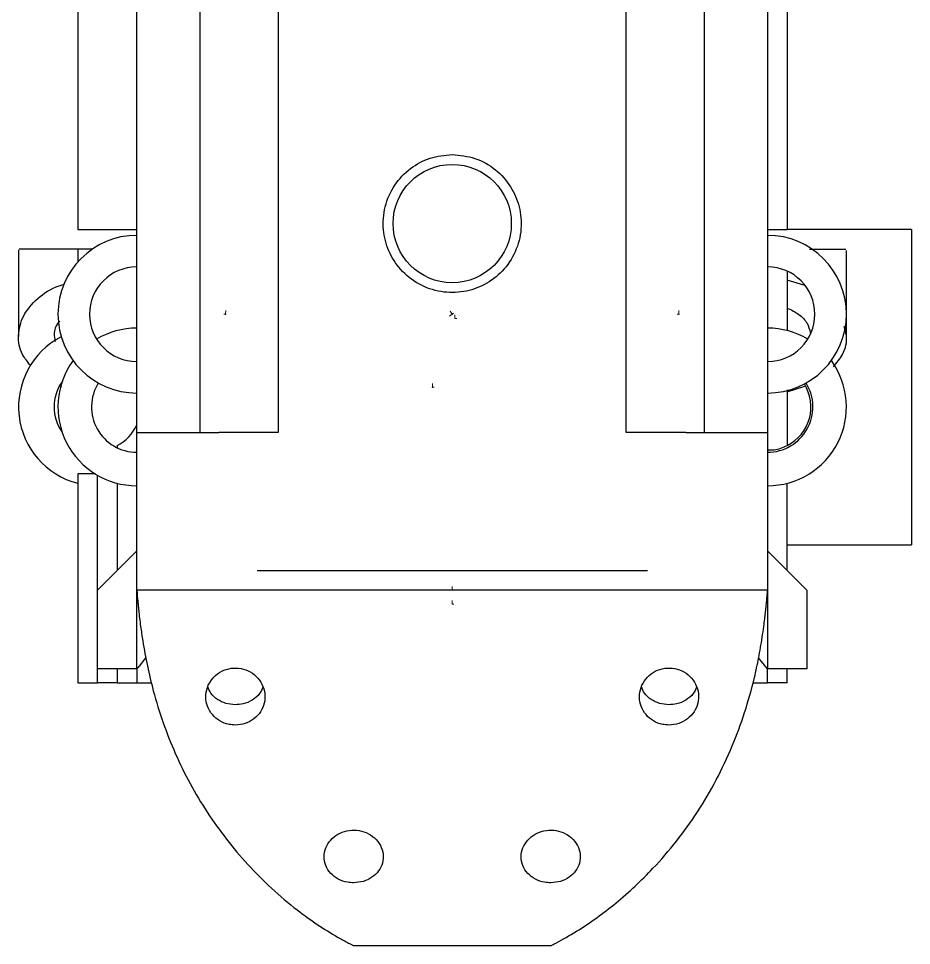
# Model space of a CAD drawing. Header units: millimetres. Extents: x 15 to 1184, y 5 to 836.
# Drawn here: x 438.97 to 484.27, y 438.55 to 485.58 of the extents above; entities that cross this region are included whole.
import ezdxf

# ---------------------------------------------------------------- set-up
doc = ezdxf.new("R2010")
doc.units = ezdxf.units.MM
doc.header["$PDSIZE"] = -1
doc.layers.get('0').update_dxf_attribs({"lineweight": 18})

msp = doc.modelspace()

# ---------------------------------------------------------------- linework, layer by layer
at = {"color": 7, "linetype": 'Continuous', "lineweight": 25}
for p, q in [((441.969, 486.87), (441.969, 474.87)), ((477.969, 486.87), (477.969, 474.87)), ((444.969, 464.574), (444.969, 486.574)), ((448.169, 486.574), (448.169, 464.574)), ((452.138, 486.574), (452.138, 464.574)), ((469.8, 464.574), (469.8, 486.574)), ((473.769, 464.574), (473.769, 486.574)), ((476.969, 486.574), (476.969, 464.574)), ((441.969, 474.87), (444.969, 474.87)), ((476.969, 474.87), (477.969, 474.87)), ((484.269, 474.87), (477.969, 474.87)), ((484.269, 474.87), (484.269, 458.87)), ((438.969, 473.845), (438.969, 469.436)), ((441.969, 473.87), (441.969, 473.22)), ((442.703, 473.87), (441.969, 473.87)), ((480.969, 469.446), (480.969, 473.799)), ((477.969, 472.756), (477.969, 469.743)), ((478.808, 472.047), (477.969, 472.295)), ((441.166, 466.89), (441.042, 466.93)), ((477.969, 466.631), (478.854, 466.917)), ((477.969, 466.744), (477.969, 463.911)), ((444.969, 456.574), (444.969, 464.574)), ((444.969, 464.574), (449.123, 464.574)), ((452.138, 464.574), (449.123, 464.574)), ((472.815, 464.574), (469.8, 464.574)), ((472.815, 464.574), (476.969, 464.574)), ((476.969, 464.574), (476.969, 456.574)), ((443.969, 463.911), (443.969, 463.799)), ((442.862, 462.47), (441.969, 462.47)), ((441.969, 462.47), (441.969, 451.87)), ((442.969, 456.574), (442.969, 462.406)), ((443.969, 461.997), (443.969, 457.574)), ((477.969, 457.574), (477.969, 461.997)), ((442.969, 456.574), (444.969, 458.574)), ((476.969, 458.574), (478.969, 456.574)), ((477.969, 458.87), (484.269, 458.87)), ((451.068, 457.574), (470.871, 457.574)), ((442.969, 452.574), (442.969, 456.574)), ((444.969, 452.574), (444.969, 456.574)), ((452.107, 456.574), (444.969, 456.574)), ((469.831, 456.574), (452.107, 456.574)), ((476.969, 456.574), (469.831, 456.574)), ((476.969, 456.574), (476.969, 452.574)), ((478.969, 456.574), (478.969, 452.574)), ((476.969, 452.574), (476.517, 453.138)), ((442.969, 451.87), (442.969, 452.574)), ((444.969, 452.574), (442.969, 452.574)), ((443.969, 452.574), (443.969, 451.87)), ((444.969, 452.574), (444.969, 451.87)), ((478.969, 452.574), (476.969, 452.574)), ((476.969, 451.87), (476.969, 452.574)), ((477.969, 451.87), (477.969, 452.574)), ((441.969, 451.87), (442.969, 451.87)), ((443.969, 451.87), (442.969, 451.87)), ((443.969, 451.87), (444.969, 451.87)), ((444.969, 451.87), (445.71, 451.87)), ((476.227, 451.87), (476.969, 451.87)), ((477.969, 451.87), (476.969, 451.87)), ((455.943, 438.546), (465.996, 438.546))]:
    msp.add_line(p, q, dxfattribs=at)
at = {"color": 7, "linetype": 'Continuous'}
for p, q in [((449.469, 470.574), (449.379, 470.579)), ((449.469, 470.574), (449.48, 470.754)), ((460.969, 470.574), (460.824, 470.468)), ((460.969, 470.574), (460.865, 470.721)), ((460.969, 470.574), (460.916, 470.647)), ((460.969, 470.574), (461.043, 470.626)), ((461.109, 470.364), (461.109, 470.544)), ((461.109, 470.364), (461.199, 470.364)), ((472.469, 470.574), (472.379, 470.572)), ((472.469, 470.574), (472.466, 470.754)), ((459.969, 466.87), (459.969, 467.05)), ((459.969, 466.87), (460.059, 466.87)), ((460.969, 456.574), (460.969, 456.754)), ((460.969, 456.574), (460.879, 456.574)), ((460.969, 455.87), (460.969, 456.05)), ((460.969, 455.87), (461.059, 455.87))]:
    msp.add_line(p, q, dxfattribs=at)
at = {"color": 7, "linetype": 'Continuous', "lineweight": 25}
msp.add_circle((460.969, 475.174), 3, dxfattribs=at)
for centre, radius, start, end in [((444.969, 470.574), 4, 90, 270), ((476.969, 470.574), 4, 270, 90), ((444.969, 470.574), 2.4, 90, 270), ((476.969, 470.574), 2.4, 270, 90), ((444.969, 465.87), 4, 90, 120.6729), ((476.969, 465.87), 4, 59.3271, 90), ((442.969, 465.87), 4, 117.2544, 255.5225), ((444.969, 465.87), 4, 143.9867, 270), ((476.969, 465.87), 4, 270, 36.0133), ((442.969, 465.87), 2.2, 144.4528, 215.5472), ((444.969, 465.87), 2.3, 148.1576, 270), ((476.969, 465.87), 2.3, 270, 31.8424), ((476.969, 465.87), 2.2, 297.0357, 31.9935), ((442.969, 465.87), 2.2, 297.0357, 335.38)]:
    msp.add_arc(centre, radius, start, end, dxfattribs=at)
for points, knots in [([(460.969, 478.674), (460.588, 478.638), (459.826, 478.565), (458.804, 477.999), (457.998, 477.149), (457.511, 476.055), (457.419, 474.872), (457.704, 473.756), (458.322, 472.789), (459.242, 472.052), (460.374, 471.657), (461.554, 471.66), (462.643, 472.031), (463.563, 472.73), (464.225, 473.714), (464.523, 474.874), (464.423, 476.039), (463.971, 477.091), (463.199, 477.952), (462.16, 478.556), (461.362, 478.635), (460.969, 478.674)], [0, 0, 0, 0, 1.133848, 2.266285, 3.435837, 4.640345, 5.802045, 6.908128, 8.033175, 9.219939, 10.418911, 11.563494, 12.673411, 13.813694, 15.008274, 16.200765, 17.329065, 18.434361, 19.590088, 20.793461, 21.962184, 21.962184, 21.962184, 21.962184]), ([(441.969, 473.87), (441.901, 473.87), (441.467, 473.87), (440.588, 473.87), (439.767, 473.87), (439.24, 473.87), (438.992, 473.87), (438.997, 473.87), (438.999, 473.87)], [0, 0, 0, 0, 0.09761, 0.623374, 1.457786, 2.042655, 2.627732, 2.970891, 2.970891, 2.970891, 2.970891]), ([(479.094, 473.87), (479.105, 473.87), (479.624, 473.87), (480.153, 473.87), (480.702, 473.87), (480.942, 473.87), (480.939, 473.87), (480.938, 473.87)], [0, 0, 0, 0, 0.014797, 0.676553, 1.140402, 1.604415, 1.843947, 1.843947, 1.843947, 1.843947]), ([(439.589, 467.958), (439.435, 468.143), (439.045, 468.612), (438.902, 469.51), (439.15, 470.512), (439.884, 471.39), (440.675, 471.924), (441.208, 472.072), (441.301, 472.098)], [0, 0, 0, 0, 0.713866, 1.812679, 2.937558, 4.073107, 5.1925, 5.429107, 5.429107, 5.429107, 5.429107]), ([(477.969, 470.884), (478.178, 470.785), (478.595, 470.586), (479.008, 470.141), (479.096, 469.809), (479.138, 469.651)], [0, 0, 0, 0, 0.612427, 1.224555, 1.777807, 1.777807, 1.777807, 1.777807]), ([(441.055, 470.21), (441.025, 470.179), (440.849, 469.998), (440.74, 469.632), (440.8, 469.32), (440.825, 469.186)], [0, 0, 0, 0, 0.117755, 0.683264, 1.102756, 1.102756, 1.102756, 1.102756]), ([(480.316, 467.912), (480.48, 468.111), (480.878, 468.594), (481.051, 469.33), (480.899, 469.8), (480.85, 469.95)], [0, 0, 0, 0, 0.722961, 1.752797, 2.234997, 2.234997, 2.234997, 2.234997]), ([(476.969, 463.701), (477.08, 463.693), (477.427, 463.669), (477.75, 463.813), (477.969, 463.911)], [0, 0, 0, 0, 0.331505, 1.036498, 1.036498, 1.036498, 1.036498]), ([(444.969, 456.574), (444.985, 456.379), (445.009, 456.084), (445.043, 455.736), (445.07, 455.479), (445.098, 455.22), (445.17, 454.649), (445.292, 453.814), (445.496, 452.713), (445.962, 450.767), (446.856, 448.215), (448.467, 445.251), (450.557, 442.569), (452.832, 440.466), (454.649, 439.246), (455.578, 438.734), (455.834, 438.602), (455.921, 438.558), (455.949, 438.544), (455.943, 438.546), (455.943, 438.547)], [0, 0, 0, 0, 0.526336, 0.800739, 1.072917, 1.64222, 2.072542, 2.754988, 3.938696, 5.148951, 8.375323, 11.691601, 15.002112, 18.392617, 20.909249, 21.538087, 21.853638, 21.964227, 22.075864, 22.086008, 22.086008, 22.086008, 22.086008]), ([(465.996, 438.547), (465.997, 438.547), (466, 438.549), (466.077, 438.588), (466.473, 438.792), (467.63, 439.45), (469.324, 440.673), (471.45, 442.663), (473.516, 445.284), (474.966, 448.02), (475.829, 450.355), (476.249, 451.859), (476.525, 453.141), (476.677, 454.017), (476.774, 454.692), (476.829, 455.128), (476.864, 455.431), (476.887, 455.645), (476.921, 455.99), (476.948, 456.301), (476.964, 456.505), (476.969, 456.574)], [0, 0, 0, 0, 0.064252, 0.190003, 0.505134, 1.769422, 4.273761, 6.818977, 10.41071, 14.107694, 15.836878, 17.581401, 18.53032, 19.492673, 20.010118, 20.397063, 20.785205, 21.229765, 21.521642, 21.893589, 22.083097, 22.083097, 22.083097, 22.083097]), ([(445.424, 453.158), (445.323, 453.018), (445.179, 452.819), (445.017, 452.629), (444.969, 452.574)], [0, 0, 0, 0, 0.5242218, 0.7410517, 0.7410517, 0.7410517, 0.7410517]), ([(449.969, 449.73), (450.138, 449.745), (450.474, 449.777), (450.922, 450.022), (451.264, 450.384), (451.46, 450.838), (451.488, 451.332), (451.345, 451.809), (451.047, 452.215), (450.628, 452.505), (450.134, 452.643), (449.622, 452.613), (449.15, 452.418), (448.769, 452.081), (448.523, 451.643), (448.441, 451.155), (448.53, 450.67), (448.78, 450.242), (449.165, 449.921), (449.585, 449.753), (449.861, 449.736), (449.969, 449.73)], [0, 0, 0, 0, 0.495112, 0.990189, 1.486236, 1.983524, 2.480639, 2.976438, 3.471428, 3.967053, 4.463456, 4.959301, 5.454666, 5.950799, 6.447079, 6.942389, 7.437476, 7.933707, 8.431045, 8.928069, 9.245998, 9.245998, 9.245998, 9.245998]), ([(471.969, 449.73), (472.138, 449.745), (472.474, 449.777), (472.922, 450.022), (473.264, 450.384), (473.46, 450.838), (473.488, 451.332), (473.345, 451.809), (473.047, 452.215), (472.628, 452.505), (472.134, 452.643), (471.622, 452.613), (471.15, 452.418), (470.769, 452.081), (470.523, 451.643), (470.441, 451.155), (470.53, 450.67), (470.78, 450.242), (471.165, 449.921), (471.585, 449.753), (471.861, 449.736), (471.969, 449.73)], [0, 0, 0, 0, 0.495112, 0.990189, 1.486236, 1.983524, 2.480639, 2.976438, 3.471428, 3.967053, 4.463456, 4.959301, 5.454666, 5.950799, 6.447079, 6.942389, 7.437476, 7.933707, 8.431045, 8.928069, 9.245998, 9.245998, 9.245998, 9.245998]), ([(449.969, 450.757), (449.806, 450.771), (449.48, 450.799), (449.048, 451.015), (448.719, 451.306), (448.614, 451.554), (448.567, 451.665)], [0, 0, 0, 0, 0.462263, 0.92415, 1.396591, 1.77882, 1.77882, 1.77882, 1.77882]), ([(451.364, 451.647), (451.315, 451.537), (451.201, 451.279), (450.844, 450.98), (450.405, 450.787), (450.1, 450.766), (449.969, 450.757)], [0, 0, 0, 0, 0.385395, 0.893861, 1.387837, 1.760215, 1.760215, 1.760215, 1.760215]), ([(471.969, 450.757), (471.806, 450.771), (471.48, 450.799), (471.048, 451.015), (470.719, 451.306), (470.614, 451.554), (470.567, 451.665)], [0, 0, 0, 0, 0.462263, 0.92415, 1.396591, 1.77882, 1.77882, 1.77882, 1.77882]), ([(473.364, 451.647), (473.315, 451.537), (473.201, 451.279), (472.844, 450.98), (472.405, 450.787), (472.1, 450.766), (471.969, 450.757)], [0, 0, 0, 0, 0.385395, 0.893861, 1.387837, 1.760215, 1.760215, 1.760215, 1.760215]), ([(455.969, 441.724), (456.136, 441.738), (456.471, 441.767), (456.916, 441.986), (457.257, 442.311), (457.456, 442.725), (457.49, 443.182), (457.35, 443.632), (457.048, 444.02), (456.62, 444.293), (456.124, 444.419), (455.619, 444.388), (455.157, 444.21), (454.781, 443.906), (454.531, 443.505), (454.44, 443.048), (454.525, 442.59), (454.78, 442.189), (455.171, 441.894), (455.591, 441.745), (455.864, 441.73), (455.969, 441.724)], [0, 0, 0, 0, 0.469818, 0.93958, 1.410992, 1.887304, 2.370905, 2.86153, 3.354382, 3.841473, 4.316824, 4.781427, 5.242878, 5.710331, 6.189197, 6.678404, 7.171386, 7.660591, 8.142141, 8.616739, 8.912639, 8.912639, 8.912639, 8.912639]), ([(465.969, 441.724), (466.136, 441.738), (466.471, 441.767), (466.916, 441.986), (467.257, 442.311), (467.456, 442.725), (467.49, 443.182), (467.35, 443.632), (467.048, 444.02), (466.62, 444.293), (466.124, 444.419), (465.619, 444.388), (465.157, 444.21), (464.781, 443.906), (464.531, 443.505), (464.44, 443.048), (464.525, 442.59), (464.78, 442.189), (465.171, 441.894), (465.591, 441.745), (465.864, 441.73), (465.969, 441.724)], [0, 0, 0, 0, 0.469818, 0.93958, 1.410992, 1.887304, 2.370905, 2.86153, 3.354382, 3.841473, 4.316824, 4.781427, 5.242878, 5.710331, 6.189197, 6.678404, 7.171386, 7.660591, 8.142141, 8.616739, 8.912639, 8.912639, 8.912639, 8.912639])]:
    msp.add_open_spline(points, degree=3, knots=knots, dxfattribs=at)
at = {"color": 7, "linetype": 'Continuous'}
for p in [(449.469, 470.574), (460.969, 470.574), (460.969, 470.574), (461.109, 470.364), (472.469, 470.574), (459.969, 466.87), (460.969, 456.574), (460.969, 455.87)]:
    msp.add_point(p, dxfattribs=at)

doc.saveas('drawing.dxf')
